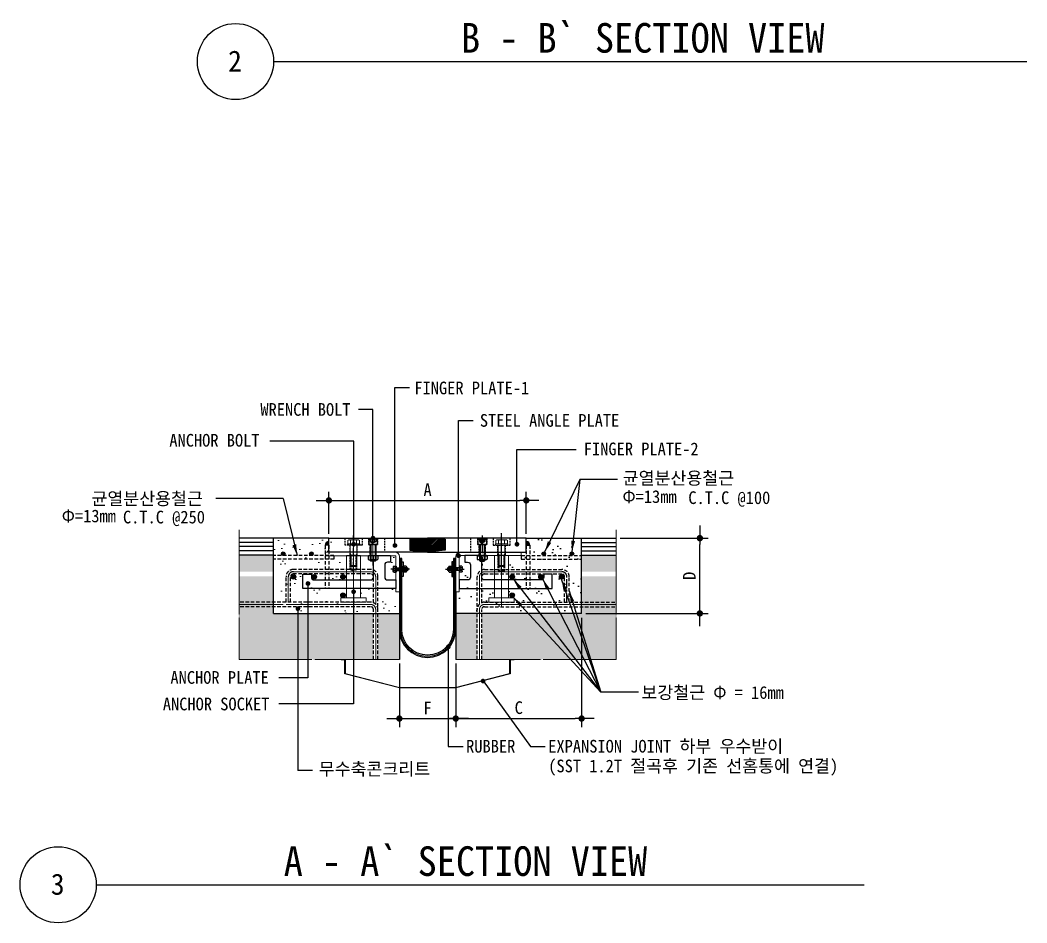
# Model space of a CAD drawing. Header units: inches. Extents: x 1408883 to 1428975, y -49105 to -40709.
# Drawn here: x 1409459 to 1413029, y -48269 to -45067 of the extents above; entities that cross this region are included whole.
import ezdxf
from ezdxf.enums import TextEntityAlignment as Align

# ---------------------------------------------------------------- set-up
doc = ezdxf.new("R2010")
doc.units = ezdxf.units.IN
doc.header["$LTSCALE"] = 5
doc.header["$MEASUREMENT"] = 0
for name, pattern in [('CEN', [62, 60, -1, 0, -1]), ('CENTER', [2, 1.25, -0.25, 0.25, -0.25]), ('HIDDEN', [0.375, 0.25, -0.125])]:
    doc.linetypes.add(name, pattern=pattern)
doc.layers.get('0').update_dxf_attribs({"linetype": 'CONTINUOUS'})
for name, color, linetype in [('000-공통-DIM-1', 2, 'CONTINUOUS'), ('A-XXXX-SOLD', 252, 'CONTINUOUS'), ('CSB-05-02-01-S03-CX-MIS3', 3, 'CONTINUOUS'), ('HEACH', 4, 'CONTINUOUS'), ('굵은실선', 7, 'CONTINUOUS'), ('일점쇄선', 1, 'CENTER')]:
    doc.layers.add(name, color=color, linetype=linetype)
for name, color, linetype, lineweight in [('A-CNTL', 1, 'CEN', 15), ('A-CUTL', 7, 'CONTINUOUS', 25), ('A-DIMS', 7, 'CONTINUOUS', 25), ('A-MKXS-LEAD', 7, 'CONTINUOUS', 25), ('A-XXXX-SYMB', 7, 'CONTINUOUS', 25), ('A-XXXX-TXT1', 3, 'CONTINUOUS', 25), ('A-XXXX-TXT2', 3, 'CONTINUOUS', 25), ('BOLT', 252, 'CONTINUOUS', 5), ('LINE01', 4, 'CONTINUOUS', 15)]:
    doc.layers.add(name, color=color, linetype=linetype, lineweight=lineweight)
doc.styles.add('HY울릉도L', font='')
doc.styles.add('돋움', font='')
doc.styles.add('돋움체', font='')
doc.styles.get('HY울릉도L').set_extended_font_data('HYwulM')
doc.styles.get('돋움').set_extended_font_data('DotumChe')
doc.styles.get('돋움체').set_extended_font_data('DotumChe')
doc.dimstyles.new('CDIM', dxfattribs={"dimtxt": 3, "dimasz": 1.5, "dimexe": 2, "dimexo": 1, "dimgap": 1, "dimtad": 1, "dimdec": 0, "dimrnd": 0.5, "dimzin": 0, "dimdsep": 32, "dimlunit": 6, "dimtxsty": 'HY울릉도L', "dimblk1": '_CIDOT', "dimblk2": '_CIDOT', "dimsah": 1, "dimcen": 5.5, "dimclrd": 2, "dimclre": 2, "dimclrt": 7, "dimadec": 0, "dimazin": 0, "dimtfac": 1, "dimtdec": 0, "dimtix": 1, "dimtmove": 2, "dimatfit": 1, "dimldrblk": '_CIDOT', "dimfxl": 1, "dimtolj": 1, "dimtzin": 0, "dimlwd": -1, "dimarcsym": 0})
pattern_1 = [(37.5, (1372622.38, -38837.78), (-3.14967, 96.34119), [0, -76, 0, -85, 0, -81.25]), (7.5, (1372622.38, -38837.78), (88.48884, 141.1073), [0, -41, 0, -68.5, 0, -26.25]), (327.5, (1372560.88, -38837.78), (155.7071, 0.28295), [0, -25, 0, -90, 0, -117.5]), (317.5, (1372560.88, -38837.78), (150.30633, 43.8838), [0, -12.5, 0, -59, 0, -67.5])]

# ---------------------------------------------------------------- blocks, each defined once
blk = doc.blocks.new('_CIDOT')
at = {"color": 0, "linetype": 'ByBlock'}
blk.add_line((2, 0), (-1, 0), dxfattribs=at)
at = {"color": 0, "linetype": 'ByBlock', "const_width": 0.5}
blk.add_lwpolyline([(-0.25, 0, 1), (0.25, 0, 1)], format="xyb", close=True, dxfattribs=at)
blk = doc.blocks.new('*D23')
at = {"layer": 'A-DIMS', "lineweight": -2, "transparency": 16777216}
for p, q in [((1410804.1, -47349.2), (1410804.1, -47574)), ((1411004.1, -47349.2), (1411004.1, -47574))]:
    blk.add_line(p, q, dxfattribs=at)
at = {"layer": 'A-DIMS', "transparency": 16777216}
blk.add_line((1410826.6, -47544), (1410981.6, -47544), dxfattribs=at)
at = {"layer": 'A-DIMS', "transparency": 16777216, "xscale": 22.5, "yscale": 22.5, "zscale": 22.5, "rotation": 180}
blk.add_blockref('_CIDOT', (1410804.1, -47544), dxfattribs=at)
at = {"layer": 'A-DIMS', "transparency": 16777216, "xscale": 22.5, "yscale": 22.5, "zscale": 22.5}
blk.add_blockref('_CIDOT', (1411004.1, -47544), dxfattribs=at)
at = {"layer": 'A-DIMS', "color": 3, "transparency": 16777216, "insert": (1410904.1, -47506.5), "char_height": 45, "attachment_point": 5, "style": '돋움'}
blk.add_mtext('\\A1;F', dxfattribs=at)
blk = doc.blocks.new('*D24')
at = {"layer": 'A-DIMS', "lineweight": -2, "transparency": 16777216}
for p, q in [((1410554.1, -46889.2), (1410554.1, -46740.2)), ((1411254.1, -46889.2), (1411254.1, -46740.2))]:
    blk.add_line(p, q, dxfattribs=at)
at = {"layer": 'A-DIMS', "transparency": 16777216}
blk.add_line((1410576.6, -46770.2), (1411231.6, -46770.2), dxfattribs=at)
at = {"layer": 'A-DIMS', "transparency": 16777216, "xscale": 22.5, "yscale": 22.5, "zscale": 22.5, "rotation": 180}
blk.add_blockref('_CIDOT', (1410554.1, -46770.2), dxfattribs=at)
at = {"layer": 'A-DIMS', "transparency": 16777216, "xscale": 22.5, "yscale": 22.5, "zscale": 22.5}
blk.add_blockref('_CIDOT', (1411254.1, -46770.2), dxfattribs=at)
at = {"layer": 'A-DIMS', "color": 3, "transparency": 16777216, "insert": (1410904.1, -46732.7), "char_height": 45, "attachment_point": 5, "style": '돋움'}
blk.add_mtext('\\A1;A', dxfattribs=at)
blk = doc.blocks.new('*D25')
at = {"layer": 'A-DIMS', "lineweight": -2, "transparency": 16777216}
for p, q in [((1411450.5, -47186.2), (1411450.5, -47574)), ((1411004.1, -47349.2), (1411004.1, -47574))]:
    blk.add_line(p, q, dxfattribs=at)
at = {"layer": 'A-DIMS', "transparency": 16777216}
blk.add_line((1411026.6, -47544), (1411428, -47544), dxfattribs=at)
at = {"layer": 'A-DIMS', "transparency": 16777216, "xscale": 22.5, "yscale": 22.5, "zscale": 22.5, "rotation": 180}
blk.add_blockref('_CIDOT', (1411004.1, -47544), dxfattribs=at)
at = {"layer": 'A-DIMS', "transparency": 16777216, "xscale": 22.5, "yscale": 22.5, "zscale": 22.5}
blk.add_blockref('_CIDOT', (1411450.5, -47544), dxfattribs=at)
at = {"layer": 'A-DIMS', "color": 3, "transparency": 16777216, "insert": (1411227.3, -47505.7), "char_height": 45, "attachment_point": 5, "style": '돋움'}
blk.add_mtext('\\A1;C', dxfattribs=at)
blk = doc.blocks.new('m10net')
for p, q in [((29633.2, 26254.4), (29632.3, 26252.8)), ((29632.3, 26252.8), (29632.3, 26249.5)), ((29632.3, 26249.5), (29632.3, 26244.6)), ((29632.3, 26239.7), (29632.3, 26244.6)), ((29640.3, 26254.4), (29633.2, 26254.4)), ((29640.3, 26249.5), (29633.2, 26249.5)), ((29640.3, 26254.4), (29641.2, 26252.8)), ((29641.2, 26252.8), (29641.2, 26249.5)), ((29641.2, 26249.5), (29641.2, 26244.6)), ((29641.2, 26239.7), (29641.2, 26244.6)), ((29632.3, 26236.3), (29632.3, 26239.7)), ((29633.2, 26234.7), (29632.3, 26236.3)), ((29640.3, 26239.7), (29633.2, 26239.7)), ((29640.3, 26234.7), (29633.2, 26234.7)), ((29640.3, 26234.7), (29641.2, 26236.3)), ((29641.2, 26236.3), (29641.2, 26239.7))]:
    blk.add_line(p, q)
for centre, radius, start, end in [((29636.1, 26251.9), 3.78, 160.4299, 220.4299), ((29646.1, 26244.6), 13.8, 159.1359, 180), ((29646.1, 26244.6), 13.8, 180, 200.8641), ((29633.2, 26249.5), 1.4210854715202e-13, 207.7297, 306.8699), ((29637.4, 26251.9), 3.78, 319.5701, 19.5701), ((29627.4, 26244.6), 13.8, 0, 20.8641), ((29640.3, 26249.5), 1.4210854715202e-13, 233.1301, 332.2703), ((29627.4, 26244.6), 13.8, 339.1359, 0), ((29636.1, 26237.2), 3.78, 139.5701, 199.5701), ((29633.2, 26239.7), 1.4210854715202e-13, 53.1301, 152.2703), ((29637.4, 26237.2), 3.78, 340.4299, 40.4299), ((29640.3, 26239.7), 1.4210854715202e-13, 27.7297, 126.8699)]:
    blk.add_arc(centre, radius, start, end)
blk = doc.blocks.new('m10')
for p, q in [((29591.6, 26399.7), (29590.7, 26398.2)), ((29590.7, 26398.2), (29590.7, 26394.8)), ((29590.7, 26394.8), (29590.7, 26389.9)), ((29590.7, 26385), (29590.7, 26389.9)), ((29590.7, 26381.7), (29590.7, 26385)), ((29591.6, 26380.1), (29590.7, 26381.7)), ((29591.6, 26399.7), (29598.7, 26399.7)), ((29591.6, 26394.8), (29598.7, 26394.8)), ((29591.6, 26385), (29598.7, 26385)), ((29591.6, 26380.1), (29598.7, 26380.1)), ((29598.7, 26400.4), (29598.7, 26389.9)), ((29598.7, 26400.4), (29600.7, 26400.4)), ((29598.7, 26379.4), (29598.7, 26389.9)), ((29598.7, 26379.4), (29600.7, 26379.4)), ((29600.7, 26400.4), (29600.7, 26379.4)), ((29600.7, 26394.9), (29639.5, 26394.9)), ((29600.7, 26393.7), (29640.7, 26393.7)), ((29600.7, 26386.2), (29640.7, 26386.2)), ((29600.7, 26384.9), (29639.5, 26384.9)), ((29639.5, 26394.9), (29639.5, 26384.9)), ((29640.7, 26393.7), (29639.5, 26394.9)), ((29640.7, 26386.2), (29639.5, 26384.9)), ((29640.7, 26393.7), (29640.7, 26386.2))]:
    blk.add_line(p, q)
for centre, radius, start, end in [((29594.5, 26397.3), 3.78, 160.4299, 220.4299), ((29604.5, 26389.9), 13.8, 159.1359, 180), ((29604.5, 26389.9), 13.8, 180, 200.8641), ((29594.5, 26382.6), 3.78, 139.5701, 199.5701), ((29591.6, 26394.8), 1.4210854715202e-13, 207.7297, 306.8699), ((29591.6, 26385), 1.4210854715202e-13, 53.1301, 152.2703)]:
    blk.add_arc(centre, radius, start, end)
blk = doc.blocks.new('adsfafaa')
at = {"layer": 'HEACH', "linetype": 'ByBlock'}
for points in [[(-55648.7, 116646.5), (-55643.5, 116646.5), (-55643.5, 116594.5), (-55648.7, 116594.5)], [(-55643.5, 116631.4), (-55641.5, 116631.4), (-55641.5, 116609.6), (-55643.5, 116609.6)]]:
    blk.add_lwpolyline(points, close=True, dxfattribs=at)
at = {"layer": 'HEACH', "linetype": 'ByBlock', "xscale": 1.039515148799998, "yscale": 1.039515148799998, "zscale": 1.039515148799998}
for name, p in [('m10', (-86439.4, 89187.8)), ('m10net', (-86444.7, 89338.9))]:
    blk.add_blockref(name, p, dxfattribs=at)
blk = doc.blocks.new('mkjh')
at = {"layer": '굵은실선', "color": 8}
for p, q in [((-17.3, -1.6), (-14.5, 0)), ((-14.5, 0), (14.5, 0)), ((17.3, -1.6), (14.5, 0)), ((-17.3, -1.6), (-17.3, -13)), ((-17.3, -13), (-14.5, -14.6)), ((-14.5, -14.6), (14.5, -14.6)), ((-8.7, -1.6), (-8.7, -13)), ((8.7, -1.6), (8.7, -13)), ((17.3, -13), (14.5, -14.6)), ((17.3, -1.6), (17.3, -13))]:
    blk.add_line(p, q, dxfattribs=at)
for centre, radius, start, end in [((-13, -6.6), 6.57, 48.7807, 108.7807), ((0, -23.8), 23.8, 68.7016, 111.2984), ((13, -6.6), 6.57, 71.2193, 131.2193), ((-13, -8.1), 6.57, 251.2193, 311.2193), ((0, 9.2), 23.8, 248.7016, 291.2984), ((13, -8.1), 6.57, 228.7807, 288.7807)]:
    blk.add_arc(centre, radius, start, end, dxfattribs=at)
blk = doc.blocks.new('mm244')
at = {"layer": 'BOLT'}
for p, q in [((-44459.8, 129498.3), (-44456, 129500.5)), ((-44459.8, 129498.3), (-44459.8, 129485.5)), ((-44456, 129500.5), (-44422, 129500.5)), ((-44449.4, 129498.3), (-44449.4, 129485.5)), ((-44428.6, 129498.3), (-44428.6, 129485.5)), ((-44418.2, 129498.3), (-44422, 129500.5)), ((-44418.2, 129498.3), (-44418.2, 129485.5)), ((-44461, 129485.5), (-44461, 129481)), ((-44461, 129485.5), (-44417, 129485.5)), ((-44461, 129481), (-44417, 129481)), ((-44451, 129408.5), (-44451, 129481)), ((-44427, 129408.5), (-44427, 129481)), ((-44417, 129485.5), (-44417, 129481)), ((-44448, 129446), (-44451, 129451.2)), ((-44427, 129446), (-44451, 129446)), ((-44448, 129405.5), (-44448, 129446)), ((-44430, 129446), (-44427, 129451.2)), ((-44430, 129405.5), (-44430, 129446)), ((-44427, 129408.5), (-44451, 129408.5)), ((-44451, 129408.5), (-44448, 129405.5)), ((-44430, 129405.5), (-44448, 129405.5)), ((-44430, 129405.5), (-44427, 129408.5))]:
    blk.add_line(p, q, dxfattribs=at)
for centre, radius, start, end in [((-44454.6, 129493.2), 7.27, 44.3853, 104.3853), ((-44439, 129474.7), 25.8, 66.2523, 113.7477), ((-44449.4, 129498.3), 3.410605131648481e-13, 270, 358.7706), ((-44423.4, 129493.2), 7.27, 75.6147, 135.6147), ((-44428.6, 129498.3), 3.410605131648481e-13, 181.2294, 270)]:
    blk.add_arc(centre, radius, start, end, dxfattribs=at)
at = {"layer": '일점쇄선', "linetype": 'CENTER', "ltscale": 5}
blk.add_line((-44439, 129390.5), (-44439, 129515.5), dxfattribs=at)
blk = doc.blocks.new('Angle')
at = {"layer": 'LINE01', "color": 6, "linetype": 'ByBlock'}
for p, q in [((36184.1, -8116.5), (36431.1, -8116.5)), ((36184.1, -8128.5), (36184.1, -8116.5)), ((36431.1, -8128.5), (36184.1, -8128.5)), ((36434.1, -8256.5), (36434.1, -8131.5)), ((36446.1, -8131.5), (36446.1, -8256.5)), ((36446.1, -8256.5), (36434.1, -8256.5))]:
    blk.add_line(p, q, dxfattribs=at)
for radius in [15, 3]:
    blk.add_arc((36431.1, -8131.5), radius, 0, 90, dxfattribs=at)
blk = doc.blocks.new('*D22')
at = {"layer": 'A-DIMS', "lineweight": -2, "transparency": 16777216}
for p, q in [((1411587.5, -46904.2), (1411899.7, -46904.2)), ((1411465.5, -47171.2), (1411899.7, -47171.2))]:
    blk.add_line(p, q, dxfattribs=at)
at = {"layer": 'A-DIMS', "transparency": 16777216}
blk.add_line((1411869.7, -47148.7), (1411869.7, -46926.7), dxfattribs=at)
at = {"layer": 'A-DIMS', "transparency": 16777216, "xscale": 22.5, "yscale": 22.5, "zscale": 22.5}
for p, rotation in [((1411869.7, -46904.2), 90), ((1411869.7, -47171.2), 270)]:
    blk.add_blockref('_CIDOT', p, dxfattribs=dict(at, rotation=rotation))
at = {"layer": 'A-DIMS', "color": 3, "transparency": 16777216, "insert": (1411832.2, -47037.7), "char_height": 45, "attachment_point": 5, "rotation": 90, "style": '돋움'}
blk.add_mtext('\\A1;D', dxfattribs=at)

msp = doc.modelspace()

# ---------------------------------------------------------------- hatches: boundary and pattern name
at = {"ltscale": 0.1, "transparency": 33554687}
h = msp.add_hatch(dxfattribs=at)
h.set_pattern_fill('ANSI31', color=1, scale=30)
h.set_pattern_definition([(45, (1374358.0275, -38837.7817), (-2.65165043, 2.65165043), [])])
h.paths.add_polyline_path([(1410966.6, -46907.2), (1410904.1, -46904.2), (1410841.6, -46907.2), (1410841.6, -46946.2), (1410904.1, -46954.2), (1410966.6, -46946.2)])
h = msp.add_hatch(color=1, dxfattribs=at)
h.dxf.hatch_style = 1
h.paths.add_polyline_path([(1410554.1, -46916.2), (1410554.1, -46929.2), (1410541.1, -46929.2, -0.414214)])
h = msp.add_hatch(color=1, dxfattribs=at)
h.dxf.hatch_style = 1
h.paths.add_polyline_path([(1411254.1, -46929.2), (1411267.1, -46929.2, 0.414214), (1411254.1, -46916.2)])
h = msp.add_hatch(color=5, dxfattribs=at)
h.dxf.hatch_style = 1
h.paths.add_polyline_path([(1410385.6, -46959.7, -1), (1410398.6, -46959.7, -1)])
h = msp.add_hatch(color=5, dxfattribs=at)
h.dxf.hatch_style = 1
h.paths.add_polyline_path([(1410498.6, -46959.7, -1), (1410485.6, -46959.7, -1)])
h = msp.add_hatch(color=5, dxfattribs=at)
h.dxf.hatch_style = 1
h.paths.add_polyline_path([(1411322.6, -46959.7, 1), (1411309.6, -46959.7, 1)])
h = msp.add_hatch(color=5, dxfattribs=at)
h.dxf.hatch_style = 1
h.paths.add_polyline_path([(1411422.6, -46959.7, 1), (1411409.6, -46959.7, 1)])
h = msp.add_hatch(color=5, dxfattribs=at)
h.dxf.hatch_style = 1
h.paths.add_polyline_path([(1410420.6, -47041.2, -1), (1410436.6, -47041.2, -1)])
h = msp.add_hatch(color=5, dxfattribs=at)
h.dxf.hatch_style = 1
h.paths.add_polyline_path([(1410494.1, -47041.2, -1), (1410510.1, -47041.2, -1)])
h = msp.add_hatch(color=5, dxfattribs=at)
h.dxf.hatch_style = 1
h.paths.add_polyline_path([(1410612.2, -47041.2, 1), (1410596.2, -47041.2, 1)])
h = msp.add_hatch(color=5, dxfattribs=at)
h.dxf.hatch_style = 1
h.paths.add_polyline_path([(1411212, -47041.2, 1), (1411196, -47041.2, 1)])
h = msp.add_hatch(color=5, dxfattribs=at)
h.dxf.hatch_style = 1
h.paths.add_polyline_path([(1411314.1, -47041.2, 1), (1411298.1, -47041.2, 1)])
h = msp.add_hatch(color=5, dxfattribs=at)
h.dxf.hatch_style = 1
h.paths.add_polyline_path([(1411387.7, -47041.2, 1), (1411371.7, -47041.2, 1)])
h = msp.add_hatch(color=5, dxfattribs=at)
h.dxf.hatch_style = 1
h.paths.add_polyline_path([(1410612.2, -47106.2, 1), (1410596.2, -47106.2, 1)])
h = msp.add_hatch(color=5, dxfattribs=at)
h.dxf.hatch_style = 1
h.paths.add_polyline_path([(1411212, -47106.2, 1), (1411196, -47106.2, 1)])
at = {"layer": 'A-MKXS-LEAD'}
h = msp.add_hatch(dxfattribs=at)
h.set_pattern_fill('AR-SAND', color=256, scale=50)
h.set_pattern_definition(pattern_1)
h.paths.add_polyline_path([(1411191.6, -47079.2), (1411346.1, -47079.2), (1411346.1, -47039.2), (1411450.5, -47039.2), (1411450.5, -47171.2), (1411096.1, -47171.2), (1411096.1, -47079.2), (1411141.6, -47079.2), (1411141.6, -47116.2), (1411121.6, -47116.2), (1411121.6, -47131.2), (1411211.6, -47131.2), (1411211.6, -47116.2), (1411191.6, -47116.2)])
edge = h.paths.add_edge_path(flags=17)
edge.add_line((1411191.6, -47039.2), (1411316.1, -47039.2))
edge.add_line((1411316.1, -47039.2), (1411316.1, -47049.2))
edge.add_arc((1411306.1, -47049.2), 10, -180, 0, ccw=False)
edge.add_line((1411296.1, -47049.2), (1411216.1, -47049.2))
edge.add_arc((1411206.1, -47049.2), 10, -180, 0, ccw=False)
edge.add_line((1411196.1, -47049.2), (1411191.6, -47049.2))
edge.add_line((1411191.6, -47049.2), (1411191.6, -47039.2))
edge = h.paths.add_edge_path(flags=16)
edge.add_arc((1411306.1, -47049.2), 8, 0, 360)
edge = h.paths.add_edge_path(flags=16)
edge.add_arc((1411206.1, -47049.2), 8, 0, 360)
edge = h.paths.add_edge_path()
edge.add_line((1411096.1, -46966.2), (1411141.6, -46966.2))
edge.add_line((1411141.6, -46966.2), (1411141.6, -47023.2))
edge.add_line((1411141.6, -47023.2), (1411106.1, -47023.2))
edge.add_arc((1411106.1, -47049.2), 26, 90, 112.6199)
edge.add_line((1411096.1, -47025.2), (1411096.1, -46966.2))
edge = h.paths.add_edge_path()
edge.add_line((1411026.5, -47022.8), (1411026.5, -47019.3))
edge.add_line((1411026.5, -47019.3), (1411026.5, -47014.2))
edge.add_line((1411026.5, -47014.2), (1411026.5, -47009.1))
edge.add_line((1411026.5, -47009.1), (1411026.5, -47005.7))
edge.add_line((1411026.5, -47005.7), (1411025.6, -47004))
edge.add_line((1411025.6, -47004), (1411018.2, -47004))
edge.add_line((1411018.2, -47004), (1411018.2, -47003.3))
edge.add_line((1411018.2, -47003.3), (1411016.1, -47003.3))
edge.add_line((1411016.1, -47003.3), (1411016.1, -46974.2))
edge.add_arc((1411024.1, -46974.2), 8, 90, 180, ccw=False)
edge.add_line((1411024.1, -46966.2), (1411036.1, -46966.2))
edge.add_line((1411036.1, -46966.2), (1411036.1, -46986.2))
edge.add_line((1411036.1, -46986.2), (1411046.1, -46986.2))
edge.add_arc((1411046.1, -46996.2), 10, 0, 90, ccw=False)
edge.add_line((1411056.1, -46996.2), (1411056.1, -47039.2))
edge.add_arc((1411046.1, -47039.2), 10, -90, 0, ccw=False)
edge.add_line((1411046.1, -47049.2), (1411016.1, -47049.2))
edge.add_line((1411016.1, -47049.2), (1411016.1, -47025.2))
edge.add_line((1411016.1, -47025.2), (1411018.2, -47025.2))
edge.add_line((1411018.2, -47025.2), (1411018.2, -47024.4))
edge.add_line((1411018.2, -47024.4), (1411025.6, -47024.4))
edge.add_line((1411025.6, -47024.4), (1411026.5, -47022.8))
h.paths.add_polyline_path([(1411004.1, -47094.2), (1411016.1, -47094.2), (1411016.1, -47079.2), (1411080.1, -47079.2), (1411080.1, -47171.2), (1411004.1, -47171.2)])
edge = h.paths.add_edge_path(flags=17)
edge.add_line((1411106.1, -47039.2), (1411141.6, -47039.2))
edge.add_line((1411141.6, -47039.2), (1411141.6, -47049.2))
edge.add_line((1411141.6, -47049.2), (1411116.1, -47049.2))
edge.add_arc((1411106.1, -47049.2), 10, -180, 0, ccw=False)
edge.add_arc((1411106.1, -47049.2), 10, 90, 180, ccw=False)
edge = h.paths.add_edge_path(flags=16)
edge.add_arc((1411106.1, -47049.2), 8, 0, 360)
h.paths.add_polyline_path([(1411254.1, -46966.2), (1411254.1, -46904.2), (1411450.5, -46904.7), (1411450.5, -47023.7), (1411191.6, -47023.2), (1411191.6, -46966.2)])
at = {"layer": 'A-XXXX-SOLD'}
h = msp.add_hatch(color=256, dxfattribs=at)
h.paths.add_polyline_path([(1410804.1, -47171.2), (1410728.1, -47171.2), (1410728.1, -47334.2), (1410804.1, -47334.2)])
h.paths.add_polyline_path([(1410712.1, -47171.2), (1410456.1, -47171.2), (1410456.1, -47334.2), (1410712.1, -47334.2)])
h.paths.add_polyline_path([(1410456.1, -47171.2), (1410357.7, -47171.2), (1410357.7, -47039.2), (1410235.7, -47039.2), (1410235.7, -47334.2), (1410456.1, -47334.2)])
h.paths.add_polyline_path([(1410357.7, -46964.2), (1410235.7, -46964.2), (1410235.7, -47023.2), (1410357.7, -47023.2)])
h = msp.add_hatch(color=256, dxfattribs=at)
h.paths.add_polyline_path([(1411004.1, -47171.2), (1411080.1, -47171.2), (1411080.1, -47334.2), (1411004.1, -47334.2)])
h.paths.add_polyline_path([(1411096.1, -47171.2), (1411352.1, -47171.2), (1411352.1, -47334.2), (1411096.1, -47334.2)])
h.paths.add_polyline_path([(1411352.1, -47171.2), (1411450.5, -47171.2), (1411450.5, -47039.2), (1411572.5, -47039.2), (1411572.5, -47334.2), (1411352.1, -47334.2)])
h.paths.add_polyline_path([(1411450.5, -46964.2), (1411572.5, -46964.2), (1411572.5, -47023.2), (1411450.5, -47023.2)])
at = {"layer": 'BOLT'}
h = msp.add_hatch(dxfattribs=at)
h.set_pattern_fill('AR-SAND', color=1, scale=50)
h.set_pattern_definition(pattern_1)
h.paths.add_polyline_path([(1410616.6, -46966.2), (1410554.1, -46966.2), (1410554.1, -46954.2), (1410566.6, -46954.2), (1410566.6, -46904.2), (1410357.7, -46904.2), (1410357.7, -47023.2), (1410616.6, -47023.2)])
h.paths.add_polyline_path([(1410616.6, -47079.2), (1410462.1, -47079.2), (1410462.1, -47039.2), (1410357.7, -47039.2), (1410357.7, -47171.2), (1410712.1, -47171.2), (1410712.1, -47079.2), (1410666.6, -47079.2), (1410666.6, -47116.2), (1410686.6, -47116.2), (1410686.6, -47131.2), (1410596.6, -47131.2), (1410596.6, -47116.2), (1410616.6, -47116.2)])
edge = h.paths.add_edge_path(flags=17)
edge.add_line((1410616.6, -47039.2), (1410492.1, -47039.2))
edge.add_line((1410492.1, -47039.2), (1410492.1, -47049.2))
edge.add_arc((1410502.1, -47049.2), 10, 180, 360)
edge.add_line((1410512.1, -47049.2), (1410592.1, -47049.2))
edge.add_arc((1410602.1, -47049.2), 10, 180, 360)
edge.add_line((1410612.1, -47049.2), (1410616.6, -47049.2))
edge.add_line((1410616.6, -47049.2), (1410616.6, -47039.2))
edge = h.paths.add_edge_path(flags=16)
edge.add_arc((1410502.1, -47049.2), 8, 0, 360)
edge = h.paths.add_edge_path(flags=16)
edge.add_arc((1410602.1, -47049.2), 8, 0, 360)
edge = h.paths.add_edge_path()
edge.add_line((1410712.1, -46966.2), (1410666.6, -46966.2))
edge.add_line((1410666.6, -46966.2), (1410666.6, -47023.2))
edge.add_line((1410666.6, -47023.2), (1410702.1, -47023.2))
edge.add_arc((1410702.1, -47049.2), 26, 67.3801, 90, ccw=False)
edge.add_line((1410712.1, -47025.2), (1410712.1, -46966.2))
edge = h.paths.add_edge_path()
edge.add_line((1410781.7, -47022.8), (1410781.7, -47019.3))
edge.add_line((1410781.7, -47019.3), (1410781.7, -47014.2))
edge.add_line((1410781.7, -47014.2), (1410781.7, -47009.1))
edge.add_line((1410781.7, -47009.1), (1410781.7, -47005.7))
edge.add_line((1410781.7, -47005.7), (1410782.7, -47004))
edge.add_line((1410782.7, -47004), (1410790.1, -47004))
edge.add_line((1410790.1, -47004), (1410790.1, -47003.3))
edge.add_line((1410790.1, -47003.3), (1410792.1, -47003.3))
edge.add_line((1410792.1, -47003.3), (1410792.1, -46974.2))
edge.add_arc((1410784.1, -46974.2), 8, 0, 90)
edge.add_line((1410784.1, -46966.2), (1410772.1, -46966.2))
edge.add_line((1410772.1, -46966.2), (1410772.1, -46986.2))
edge.add_line((1410772.1, -46986.2), (1410762.1, -46986.2))
edge.add_arc((1410762.1, -46996.2), 10, 90, 180)
edge.add_line((1410752.1, -46996.2), (1410752.1, -47039.2))
edge.add_arc((1410762.1, -47039.2), 10, 180, 270)
edge.add_line((1410762.1, -47049.2), (1410792.1, -47049.2))
edge.add_line((1410792.1, -47049.2), (1410792.1, -47025.2))
edge.add_line((1410792.1, -47025.2), (1410790.1, -47025.2))
edge.add_line((1410790.1, -47025.2), (1410790.1, -47024.4))
edge.add_line((1410790.1, -47024.4), (1410782.7, -47024.4))
edge.add_line((1410782.7, -47024.4), (1410781.7, -47022.8))
h.paths.add_polyline_path([(1410804.1, -47094.2), (1410792.1, -47094.2), (1410792.1, -47079.2), (1410728.1, -47079.2), (1410728.1, -47171.2), (1410804.1, -47171.2)])
edge = h.paths.add_edge_path(flags=17)
edge.add_line((1410702.1, -47039.2), (1410666.6, -47039.2))
edge.add_line((1410666.6, -47039.2), (1410666.6, -47049.2))
edge.add_line((1410666.6, -47049.2), (1410692.1, -47049.2))
edge.add_arc((1410702.1, -47049.2), 10, 180, 360)
edge.add_arc((1410702.1, -47049.2), 10, 360, 450)
edge = h.paths.add_edge_path(flags=16)
edge.add_arc((1410702.1, -47049.2), 8, 0, 360)

# ---------------------------------------------------------------- linework, layer by layer
at = {"linetype": 'ByBlock'}
for p, q in [((1410554.1, -46904.2), (1410235.7, -46904.2)), ((1410357.7, -47171.2), (1410357.7, -46904.2)), ((1411254.1, -46904.2), (1411572.5, -46904.2)), ((1411450.5, -47171.2), (1411450.5, -46904.2)), ((1410357.7, -46964.2), (1410235.7, -46964.2)), ((1411450.5, -46964.2), (1411572.5, -46964.2)), ((1410804.1, -47094.2), (1410804.1, -47334.2)), ((1411004.1, -47094.2), (1411004.1, -47334.2)), ((1410357.7, -47171.2), (1410804.1, -47171.2)), ((1411450.5, -47171.2), (1411004.1, -47171.2))]:
    msp.add_line(p, q, dxfattribs=at)
at = {"color": 8}
for p, q in [((1410695.5, -46908.2), (1410697.5, -46906.2)), ((1410695.5, -46908.2), (1410695.5, -46926.2)), ((1410725.5, -46908.2), (1410695.5, -46908.2)), ((1410723.5, -46906.2), (1410697.5, -46906.2)), ((1410700.8, -46906.2), (1410700.8, -46916.2)), ((1410705.9, -46906.2), (1410705.9, -46916.2)), ((1410715.2, -46906.2), (1410715.2, -46916.2)), ((1410720.2, -46906.2), (1410720.2, -46916.2)), ((1410723.5, -46906.2), (1410725.5, -46908.2)), ((1410725.5, -46908.2), (1410725.5, -46926.2)), ((1411084.7, -46906.2), (1411082.7, -46908.2)), ((1411082.7, -46908.2), (1411082.7, -46926.2)), ((1411082.7, -46908.2), (1411112.7, -46908.2)), ((1411084.7, -46906.2), (1411110.7, -46906.2)), ((1411088, -46906.2), (1411088, -46916.2)), ((1411093.1, -46906.2), (1411093.1, -46916.2)), ((1411102.4, -46906.2), (1411102.4, -46916.2)), ((1411107.4, -46906.2), (1411107.4, -46916.2)), ((1411112.7, -46908.2), (1411110.7, -46906.2)), ((1411112.7, -46908.2), (1411112.7, -46926.2)), ((1410725.5, -46926.2), (1410695.5, -46926.2)), ((1410700.5, -46926.2), (1410700.5, -46983.7)), ((1410700.8, -46916.2), (1410710.5, -46921.8)), ((1410703, -46926.2), (1410703, -46986.2)), ((1410720.2, -46916.2), (1410710.5, -46921.8)), ((1410718, -46926.2), (1410718, -46986.2)), ((1410720.5, -46926.2), (1410720.5, -46983.7)), ((1411082.7, -46926.2), (1411112.7, -46926.2)), ((1411087.7, -46926.2), (1411087.7, -46983.7)), ((1411088, -46916.2), (1411097.7, -46921.8)), ((1411090.2, -46926.2), (1411090.2, -46986.2)), ((1411107.4, -46916.2), (1411097.7, -46921.8)), ((1411105.2, -46926.2), (1411105.2, -46986.2)), ((1411107.7, -46926.2), (1411107.7, -46983.7)), ((1410720.5, -46983.7), (1410700.5, -46983.7)), ((1410700.5, -46983.7), (1410703, -46986.2)), ((1410718, -46986.2), (1410720.5, -46983.7)), ((1411087.7, -46983.7), (1411107.7, -46983.7)), ((1411090.2, -46986.2), (1411087.7, -46983.7)), ((1411107.7, -46983.7), (1411105.2, -46986.2)), ((1410718, -46986.2), (1410703, -46986.2)), ((1411090.2, -46986.2), (1411105.2, -46986.2))]:
    msp.add_line(p, q, dxfattribs=at)
at = {"color": 1, "ltscale": 0.1}
for p, q in [((1410357.7, -46919.2), (1410235.7, -46919.2)), ((1410357.7, -46934.2), (1410235.7, -46934.2)), ((1410357.7, -46949.2), (1410235.7, -46949.2)), ((1411450.5, -46919.2), (1411572.5, -46919.2)), ((1411450.5, -46934.2), (1411572.5, -46934.2)), ((1411450.5, -46949.2), (1411572.5, -46949.2))]:
    msp.add_line(p, q, dxfattribs=at)
at = {"color": 5, "linetype": 'HIDDEN', "ltscale": 10}
for p, q in [((1410541.1, -46929.2), (1410541.1, -47082.2)), ((1410554.1, -46929.2), (1410541.1, -46929.2)), ((1410554.1, -46929.2), (1410554.1, -47082.2)), ((1411254.1, -46929.2), (1411254.1, -47082.2)), ((1411254.1, -46929.2), (1411267.1, -46929.2)), ((1411267.1, -46929.2), (1411267.1, -47082.2)), ((1410572.1, -46966.2), (1410357.7, -46966.2)), ((1410572.1, -46979.2), (1410357.7, -46979.2)), ((1410572.1, -46966.2), (1410572.1, -46979.2)), ((1411236.1, -46966.2), (1411450.5, -46966.2)), ((1411236.1, -46966.2), (1411236.1, -46979.2)), ((1411236.1, -46979.2), (1411450.5, -46979.2)), ((1410402.1, -47131.2), (1410402.1, -47041.2)), ((1410418.1, -47131.2), (1410418.1, -47041.2)), ((1411390.2, -47131.2), (1411390.2, -47041.2)), ((1411406.2, -47131.2), (1411406.2, -47041.2)), ((1410554.1, -47082.2), (1410541.1, -47082.2)), ((1411254.1, -47082.2), (1411267.1, -47082.2))]:
    msp.add_line(p, q, dxfattribs=at)
for points in [[(1410642.1, -46925.7), (1410642.1, -46559.8)], [(1411207.1, -47048.6), (1411518, -47450.6)], [(1411311.9, -47048.1), (1411518, -47450.6)], [(1411518, -47450.6), (1411379.6, -47049.7)], [(1410479.8, -47065), (1410479.8, -47399.7)], [(1411406.6, -47091.5), (1411518, -47450.6)], [(1411209.2, -47114.1), (1411518, -47450.6)], [(1410977.7, -47289.7), (1410977.7, -47643.3), (1411030, -47643.3)], [(1411100.8, -47410.3), (1411268.9, -47643.3), (1411321.2, -47643.3)]]:
    msp.add_lwpolyline(points)
for points in [[(1410554.1, -46904.2), (1410904.1, -46904.2), (1410966.6, -46907.2), (1410966.6, -46946.2), (1410904.1, -46954.2), (1410554.1, -46954.2)], [(1411254.1, -46904.2), (1410904.1, -46904.2), (1410841.6, -46907.2), (1410841.6, -46946.2), (1410904.1, -46954.2), (1411254.1, -46954.2)]]:
    msp.add_lwpolyline(points, close=True)
at = {"color": 4}
for points in [[(1410702.1, -47052.2, 0.414214), (1410712.1, -47042.2), (1410712.1, -46966.2), (1410772.1, -46966.2), (1410772.1, -46989.2), (1410762.1, -46989.2, 0.414214), (1410752.1, -46999.2), (1410752.1, -47042.2, 0.414214), (1410762.1, -47052.2), (1410792.1, -47052.2), (1410792.1, -47082.2), (1410462.1, -47082.2), (1410462.1, -47032.2), (1410492.1, -47032.2), (1410492.1, -47042.2, 0.414214), (1410502.1, -47052.2)], [(1411106.1, -47052.2, -0.414214), (1411096.1, -47042.2), (1411096.1, -46966.2), (1411036.1, -46966.2), (1411036.1, -46989.2), (1411046.1, -46989.2, -0.414214), (1411056.1, -46999.2), (1411056.1, -47042.2, -0.414214), (1411046.1, -47052.2), (1411016.1, -47052.2), (1411016.1, -47082.2), (1411346.1, -47082.2), (1411346.1, -47032.2), (1411316.1, -47032.2), (1411316.1, -47042.2, -0.414214), (1411306.1, -47052.2)]]:
    msp.add_lwpolyline(points, format="xyb", close=True, dxfattribs=at)
at = {"color": 5, "linetype": 'HIDDEN', "ltscale": 10}
for points in [[(1410728.1, -47334.2), (1410728.1, -47041.2, 0.414214), (1410702.1, -47015.2), (1410428.1, -47015.2)], [(1411080.1, -47334.2), (1411080.1, -47041.2, -0.414214), (1411106.1, -47015.2), (1411380.2, -47015.2)], [(1410712.1, -47133.2), (1410712.1, -47041.2, 0.414214), (1410702.1, -47031.2), (1410428.1, -47031.2)], [(1411096.1, -47133.2), (1411096.1, -47041.2, -0.414214), (1411106.1, -47031.2), (1411380.2, -47031.2)], [(1410728.1, -47157.2, 0.414214), (1410702.1, -47131.2), (1410235.7, -47131.2)], [(1410712.1, -47334.2), (1410712.1, -47157.2, 0.414214), (1410702.1, -47147.2), (1410235.7, -47147.2)], [(1411080.1, -47157.2, -0.414214), (1411106.1, -47131.2), (1411572.5, -47131.2)], [(1411096.1, -47334.2), (1411096.1, -47157.2, -0.414214), (1411106.1, -47147.2), (1411572.5, -47147.2)]]:
    msp.add_lwpolyline(points, format="xyb", dxfattribs=at)
at = {"color": 5, "ltscale": 0.1, "transparency": 33554687}
for centre in [(1410392.1, -46959.7), (1410492.1, -46959.7), (1411316.1, -46959.7), (1411416.1, -46959.7)]:
    msp.add_circle(centre, 6.5, dxfattribs=at)
at = {"color": 5, "ltscale": 0.1}
for centre in [(1410428.6, -47041.2), (1410502.1, -47041.2), (1410604.2, -47041.2), (1411204, -47041.2), (1411306.1, -47041.2), (1411379.7, -47041.2), (1410604.2, -47106.2), (1411204, -47106.2)]:
    msp.add_circle(centre, 8, dxfattribs=at)
at = {"color": 0, "ltscale": 0.1}
for centre, start, end in [((1410554.1, -46929.2), 90, 180), ((1411254.1, -46929.2), 0, 90)]:
    msp.add_arc(centre, 13, start, end, dxfattribs=at)
at = {"color": 8}
for centre, radius, start, end in [((1410703.4, -46913.5), 3.73, 252.3142, 312.3142), ((1410710.5, -46910.3), 7.57, 231.8674, 308.1326), ((1410717.7, -46913.5), 3.73, 227.6858, 287.6858), ((1411090.6, -46913.5), 3.73, 252.3142, 312.3142), ((1411097.7, -46910.3), 7.57, 231.8674, 308.1326), ((1411104.9, -46913.5), 3.73, 227.6858, 287.6858)]:
    msp.add_arc(centre, radius, start, end, dxfattribs=at)
at = {"color": 5, "linetype": 'HIDDEN', "ltscale": 10}
for centre, radius, start, end in [((1410428.1, -47041.2), 26, 90, 180), ((1411380.2, -47041.2), 26, 0, 90), ((1410428.1, -47041.2), 10, 90, 180), ((1411380.2, -47041.2), 10, 0, 90)]:
    msp.add_arc(centre, radius, start, end, dxfattribs=at)
at = {"layer": '000-공통-DIM-1', "linetype": 'ByBlock'}
msp.add_lwpolyline([(1410804.1, -46975.9), (1410804.1, -47227.3, 1), (1411004.1, -47227.3), (1411004.1, -46975.9), (1410995.8, -46975.9), (1410995.8, -47227.3, -1), (1410812.5, -47227.3), (1410812.5, -46975.9)], format="xyb", close=True, dxfattribs=at)
at = {"layer": 'A-CNTL'}
for p, q in [((1410235.7, -46875.2), (1410235.7, -47334.2)), ((1411572.5, -46875.2), (1411572.5, -47334.2)), ((1411166.6, -47148.2), (1411166.6, -46886.7)), ((1410410.1, -47131.2), (1410410.1, -47041.2)), ((1410804.1, -47334.2), (1410235.7, -47334.2)), ((1411004.1, -47334.2), (1411572.5, -47334.2))]:
    msp.add_line(p, q, dxfattribs=at)
at = {"layer": 'A-CNTL', "ltscale": 300}
for p, q in [((1410641.6, -47148.2), (1410641.6, -46886.7)), ((1410710.5, -46894.9), (1410710.5, -47001.2))]:
    msp.add_line(p, q, dxfattribs=at)
for points in [[(1411000, -46975.9), (1411000, -47227.3, -1), (1410808.3, -47227.3), (1410808.3, -46975.9)], [(1410720.1, -47138.5), (1410720.1, -47041.2, 0.414214), (1410702.1, -47023.2), (1410428.1, -47023.2)]]:
    msp.add_lwpolyline(points, format="xyb", dxfattribs=at)
at = {"layer": 'A-CNTL'}
for points in [[(1411088.1, -47138.5), (1411088.1, -47041.2, -0.414214), (1411106.1, -47023.2), (1411380.2, -47023.2)], [(1410720.1, -47334.2), (1410720.1, -47157.2, 0.414214), (1410702.1, -47139.2), (1410235.7, -47139.2)], [(1411088.1, -47334.2), (1411088.1, -47157.2, -0.414214), (1411106.1, -47139.2), (1411572.5, -47139.2)]]:
    msp.add_lwpolyline(points, format="xyb", dxfattribs=at)
at = {"layer": 'A-CUTL'}
msp.add_lwpolyline([(1410597.1, -47334.2), (1410612.1, -47334.2), (1410612.1, -47384.2), (1410804.1, -47434.2), (1411004.1, -47434.2), (1411196.1, -47384.2), (1411196.1, -47334.2), (1411211.1, -47334.2), (1411211.1, -47335.4), (1411197.3, -47335.4), (1411197.3, -47385.2), (1411004.3, -47435.4), (1410804, -47435.4), (1410610.9, -47385.2), (1410610.9, -47335.4), (1410597.1, -47335.4)], close=True, dxfattribs=at)
at = {"layer": 'A-MKXS-LEAD'}
for p, q in [((1410788.3, -46930.2), (1410788.3, -46369.8)), ((1410788.3, -46369.8), (1410840.3, -46369.8)), ((1410710.5, -46448.4), (1410658.6, -46448.4)), ((1410710.5, -46904.2), (1410710.5, -46448.4)), ((1411014.1, -46966.2), (1411014.1, -46486.4)), ((1411014.1, -46486.4), (1411066.1, -46486.4)), ((1410642.1, -46559.8), (1410344.8, -46559.8)), ((1411221.1, -46925.7), (1411221.1, -46589.1)), ((1411221.1, -46589.1), (1411431.3, -46589.1)), ((1411444.1, -46696.3), (1411319.1, -46953.9)), ((1411444.1, -46696.3), (1411416.1, -46953.2)), ((1411577.7, -46696.3), (1411444.1, -46696.3)), ((1410392.1, -46763.4), (1410152.6, -46763.4)), ((1410392.1, -46763.4), (1410441.5, -46966.2)), ((1410641.6, -47094.2), (1410641.6, -47492.2)), ((1410444.1, -47154.2), (1410444.1, -47728.4)), ((1410479.8, -47399.7), (1410376.5, -47399.7)), ((1411651.7, -47450.6), (1411518, -47450.6)), ((1410641.6, -47492.2), (1410376.5, -47492.2)), ((1410495.6, -47728.4), (1410444.1, -47728.4))]:
    msp.add_line(p, q, dxfattribs=at)
at = {"layer": 'A-MKXS-LEAD', "const_width": 8.32}
for points in [[(1410706.4, -46904.2, 1), (1410714.7, -46904.2, 1)], [(1410637.9, -46925.7, 1), (1410646.2, -46925.7, 1)], [(1410784.2, -46930.2, 1), (1410792.5, -46930.2, 1)], [(1411225.2, -46925.7, -1), (1411216.9, -46925.7, -1)], [(1411009.9, -46966.2, 1), (1411018.2, -46966.2, 1)], [(1410475.7, -47065, 1), (1410484, -47065, 1)], [(1410637.5, -47094.2, 1), (1410645.8, -47094.2, 1)], [(1410440, -47154.2, 1), (1410448.3, -47154.2, 1)], [(1410973.5, -47289.7, 1), (1410981.8, -47289.7, 1)], [(1411096.8, -47411.1, 1), (1411105.1, -47411.1, 1)]]:
    msp.add_lwpolyline(points, format="xyb", close=True, dxfattribs=at)
at = {"layer": 'A-MKXS-LEAD'}
for points in [[(1411427.1, -46914.2), (1411416.1, -46953.2), (1411413.8, -46912.8)], [(1410425.3, -46929.1), (1410441.5, -46966.2), (1410438.3, -46925.8)], [(1411342.7, -46921), (1411319.1, -46953.9), (1411330.8, -46915.1)], [(1411226.3, -47084.3), (1411207.1, -47048.6), (1411236.9, -47076.2)], [(1411324.2, -47086.8), (1411311.9, -47048.1), (1411336, -47080.7)], [(1411385.9, -47089.7), (1411379.6, -47049.7), (1411398.5, -47085.5)], [(1411411.7, -47131.8), (1411406.6, -47091.5), (1411424.5, -47127.9)], [(1411231.3, -47148.1), (1411209.2, -47114.1), (1411241.1, -47139.1)]]:
    msp.add_solid(points, dxfattribs=at)
at = {"layer": 'A-XXXX-SYMB'}
for p, q in [((1410357.9, -45213.6), (1413029.5, -45213.6)), ((1409729.1, -48133.7), (1412452.7, -48133.7))]:
    msp.add_line(p, q, dxfattribs=at)
for centre in [(1410222.9, -45213.6), (1409594.1, -48133.7)]:
    msp.add_circle(centre, 135, dxfattribs=at)
at = {"layer": 'BOLT'}
for points in [[(1410616.6, -46966.2), (1410666.6, -46966.2), (1410666.6, -47116.2), (1410616.6, -47116.2)], [(1411191.6, -46966.2), (1411141.6, -46966.2), (1411141.6, -47116.2), (1411191.6, -47116.2)], [(1410596.6, -47116.2), (1410686.6, -47116.2), (1410686.6, -47131.2), (1410596.6, -47131.2)], [(1411211.6, -47116.2), (1411121.6, -47116.2), (1411121.6, -47131.2), (1411211.6, -47131.2)]]:
    msp.add_lwpolyline(points, close=True, dxfattribs=at)
at = {"layer": 'CSB-05-02-01-S03-CX-MIS3', "color": 0, "linetype": 'HIDDEN', "ltscale": 5}
for p, q in [((1410694.5, -46904.2), (1410694.5, -46926.2)), ((1410726.5, -46904.2), (1410726.5, -46926.2)), ((1410751.6, -46904.2), (1410751.6, -46954.2)), ((1411056.6, -46904.2), (1411056.6, -46954.2)), ((1411081.7, -46904.2), (1411081.7, -46926.2)), ((1411113.7, -46904.2), (1411113.7, -46926.2)), ((1410628.8, -46929.2), (1410628.8, -46966.2)), ((1410654.8, -46966.2), (1410654.8, -46929.2)), ((1410694.5, -46926.2), (1410726.5, -46926.2)), ((1410699.5, -46926.2), (1410699.5, -46966.2)), ((1410721.5, -46966.2), (1410721.5, -46926.2)), ((1411113.7, -46926.2), (1411081.7, -46926.2)), ((1411086.7, -46966.2), (1411086.7, -46926.2)), ((1411108.7, -46926.2), (1411108.7, -46966.2)), ((1411153.5, -46966.2), (1411153.5, -46929.2)), ((1411179.5, -46929.2), (1411179.5, -46966.2))]:
    msp.add_line(p, q, dxfattribs=at)
at = {"layer": 'CSB-05-02-01-S03-CX-MIS3', "color": 1, "linetype": 'HIDDEN', "ltscale": 5}
for p, q in [((1410629.6, -47016.2), (1410629.6, -46966.2)), ((1410632.6, -47016.2), (1410632.6, -46966.2)), ((1410650.6, -47016.2), (1410650.6, -46966.2)), ((1410653.6, -47016.2), (1410653.6, -46966.2)), ((1411154.6, -47019.2), (1411154.6, -46966.2)), ((1411157.6, -47019.2), (1411157.6, -46966.2)), ((1411175.6, -47019.2), (1411175.6, -46966.2)), ((1411178.6, -47019.2), (1411178.6, -46966.2)), ((1410653.6, -47016.2), (1410629.6, -47016.2)), ((1410632.6, -47016.2), (1410641.6, -47021.4)), ((1410650.6, -47016.2), (1410641.6, -47021.4)), ((1411154.6, -47019.2), (1411178.6, -47019.2)), ((1411157.6, -47019.2), (1411166.6, -47024.4)), ((1411175.6, -47019.2), (1411166.6, -47024.4))]:
    msp.add_line(p, q, dxfattribs=at)
at = {"layer": 'CSB-05-02-01-S03-CX-MIS3', "color": 0, "linetype": 'HIDDEN', "ltscale": 5}
for points in [[(1410611.8, -46904.2), (1410671.8, -46904.2), (1410671.8, -46929.2), (1410611.8, -46929.2)], [(1411196.5, -46904.2), (1411136.5, -46904.2), (1411136.5, -46929.2), (1411196.5, -46929.2)]]:
    msp.add_lwpolyline(points, close=True, dxfattribs=at)
at = {"layer": 'LINE01', "color": 6, "linetype": 'ByBlock'}
for p, q in [((1411004.1, -46969.2), (1411004.1, -47094.2)), ((1411016.1, -47094.2), (1411016.1, -46969.2)), ((1411236.1, -46954.2), (1411019.1, -46954.2)), ((1411019.1, -46966.2), (1411236.1, -46966.2)), ((1411236.1, -46966.2), (1411236.1, -46954.2)), ((1411004.1, -47094.2), (1411016.1, -47094.2))]:
    msp.add_line(p, q, dxfattribs=at)
for radius in [15, 3]:
    msp.add_arc((1411019.1, -46969.2), radius, 90, 180, dxfattribs=at)
at = {"layer": '일점쇄선', "ltscale": 10}
msp.add_line((1411097.7, -46894.9), (1411097.7, -47001.2), dxfattribs=at)
at = {"layer": '일점쇄선', "linetype": 'CENTER', "ltscale": 5}
for p, q in [((1411166.6, -46991.7), (1411166.6, -46886.7)), ((1410840.1, -47014.2), (1410774.1, -47014.2)), ((1410968.1, -47014.2), (1411034.1, -47014.2)), ((1411398.2, -47131.2), (1411398.2, -47041.2))]:
    msp.add_line(p, q, dxfattribs=at)
for centre, start, end in [((1410428.1, -47041.2), 90, 180), ((1411380.2, -47041.2), 0, 90)]:
    msp.add_arc(centre, 18, start, end, dxfattribs=at)

# ---------------------------------------------------------------- block references
at = {"color": 0}
for name, p in [('mm244', (1455080.6, -176410.2)), ('Angle', (1374358, -38837.8)), ('adsfafaa', (1466461.2, -163634.7))]:
    msp.add_blockref(name, p, dxfattribs=at)
at = {"color": 0, "xscale": -1}
for name, p in [('mm244', (1366727.6, -176410.2)), ('mkjh', (1411097.7, -46966.2)), ('adsfafaa', (1355347.1, -163634.7))]:
    msp.add_blockref(name, p, dxfattribs=at)
at = {"color": 8}
msp.add_blockref('mkjh', (1410710.5, -46966.2), dxfattribs=at)

# ---------------------------------------------------------------- texts
at = {"layer": 'A-XXXX-TXT1', "style": '돋움체'}
for s, p in [('B - B` SECTION VIEW', (1411667.3, -45213.6)), ('A - A` SECTION VIEW', (1411038.5, -48133.7))]:
    msp.add_text(s, height=105, dxfattribs=at).set_placement(p, align=Align.BOTTOM_CENTER)
for s, p in [('2', (1410221.1, -45212)), ('3', (1409592.4, -48132.1))]:
    msp.add_text(s, height=75, dxfattribs=at).set_placement(p, align=Align.MIDDLE)
at = {"layer": 'A-XXXX-TXT2', "style": '돋움체'}
for s, p in [('FINGER PLATE-1', (1410857.3, -46393.9)), ('WRENCH BOLT', (1410311.1, -46470.2)), ('STEEL ANGLE PLATE', (1411089.6, -46509)), ('ANCHOR BOLT', (1409988.3, -46579.5)), ('FINGER PLATE-2', (1411458.2, -46610)), ('균열분산용철근', (1411596.2, -46713.8)), ('균열분산용철근', (1409712.1, -46786.5)), ('Φ=13mm', (1411595.3, -46779.2)), ('C.T.C @100', (1411828.8, -46783.1)), ('Φ=13mm', (1409606.7, -46847.9)), ('C.T.C @250', (1409823.8, -46851.8)), ('ANCHOR PLATE', (1409992.1, -47420.8)), ('보강철근 Φ = 16mm', (1411662.4, -47474.1)), ('ANCHOR SOCKET', (1409965.2, -47514.9)), ('RUBBER', (1411040.8, -47664.7)), ('EXPANSION JOINT 하부 우수받이', (1411332, -47664.7)), ('무수축콘크리트', (1410518.1, -47745.3)), ('(SST 1.2T 절곡후 기존 선홈통에 연결)', (1411332, -47734.7))]:
    msp.add_text(s, height=45, dxfattribs=at).set_placement(p)

# ---------------------------------------------------------------- dimensions: what is measured, and where the dimension line sits
at = {"layer": 'A-DIMS'}
for base, p1, p2, text, picture, middle in [((1411254.1, -46770.2), (1410554.1, -46904.2), (1411254.1, -46904.2), 'A', '*D24', (1410904.1, -46732.7)), ((1411450.5, -47544), (1411004.1, -47334.2), (1411450.5, -47171.2), 'C', '*D25', (1411227.3, -47505.7)), ((1411004.1, -47544), (1410804.1, -47334.2), (1411004.1, -47334.2), 'F', '*D23', (1410904.1, -47506.5))]:
    dim = msp.add_linear_dim(base=base, p1=p1, p2=p2, text=text, dimstyle='CDIM', override={"dimscale": 15, "dimtxsty": '돋움', "dimclrd": 256, "dimclre": 256, "dimclrt": 3}, dxfattribs=at)
    dim.commit()
    dim.dimension.update_dxf_attribs({"geometry": picture, "text_midpoint": middle})
dim = msp.add_linear_dim(base=(1411869.7, -46904.2), p1=(1411450.5, -47171.2), p2=(1411572.5, -46904.2), angle=90, text='D', dimstyle='CDIM', override={"dimscale": 15, "dimtxsty": '돋움', "dimclrd": 256, "dimclre": 256, "dimclrt": 3}, dxfattribs=at)
dim.commit()
dim.dimension.update_dxf_attribs({"geometry": '*D22', "text_midpoint": (1411832.2, -47037.7)})

doc.saveas('drawing.dxf')
